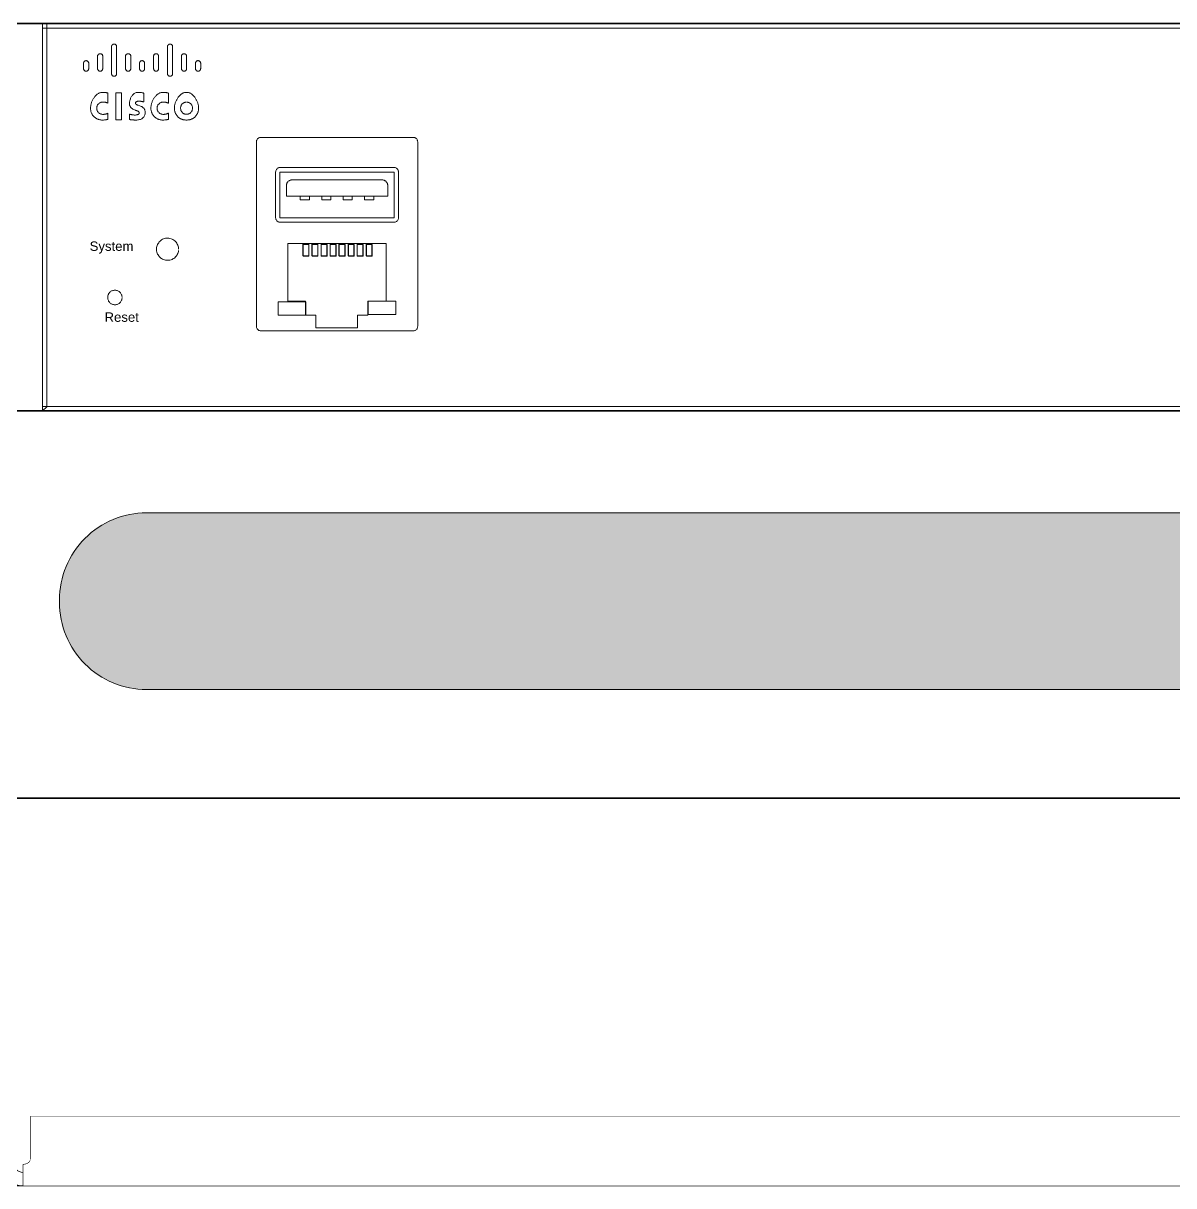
# Model space of a CAD drawing. Header units: millimetres. Extents: x -71336 to -33468, y -26189 to 22712.
# Drawn here: x -34519.7 to -34387.6, y -12542.2 to -12408.8 of the extents above; entities that cross this region are included whole.
import ezdxf

# ---------------------------------------------------------------- set-up
doc = ezdxf.new("R2010")
doc.units = ezdxf.units.MM
doc.set_wipeout_variables(frame=1)
doc.layers.add('SC - Equipment', color=7, linetype='Continuous', lineweight=13)
doc.layers.add('SC - Rack Layout - U-guides and centreline', color=5, linetype='Continuous', lineweight=13, plot=False)
doc.styles.get("Standard").update_dxf_attribs({"font": 'arial.ttf', "height": 35})

# ---------------------------------------------------------------- blocks, each defined once
blk = doc.blocks.new('*U240')
at = {"layer": 'SC - Rack Layout - U-guides and centreline', "ltscale": 5}
blk.add_lwpolyline([(-300, 0), (300, 0)], dxfattribs=at)
blk = doc.blocks.new('*U241')
at = {"layer": 'SC - Rack Layout - U-guides and centreline', "color": 0, "linetype": 'ByBlock', "lineweight": -2, "transparency": 16777216}
for p in [(0, 844.55), (0, 800.1), (0, 755.65), (0, 711.2)]:
    blk.add_blockref('*U240', p, dxfattribs=at)
blk = doc.blocks.new('cisco-cbs350-24p-4x')
at = {"layer": 'SC - Equipment'}
for p, q in [((-179.35, 22.16), (-179.35, 27.43)), ((-191.71, 25.88), (-191.71, 24.65)), ((-180.08, 24.65), (-180.08, 25.88))]:
    blk.add_line(p, q, dxfattribs=at)
at = {"layer": 'SC - Equipment', "flags": 128}
for points in [[(238.12, 44.45), (-238.13, 44.45)], [(-219.71, 44.45), (-219.71, 0)], [(219.71, 44.45), (-219.71, 44.45)], [(-219.71, 44.45), (-219.71, 44.45)], [(219.71, 44.45), (-219.71, 44.45)], [(-219.71, 44.45), (-219.71, 0)], [(219.71, 44.45), (-219.71, 44.45)], [(-219.71, 44.45), (-219.71, 43.93)], [(-219.2, 44.45), (-219.71, 44.45)], [(-219.71, 44.45), (-219.71, 0.03)], [(-219.2, 0.5), (-219.2, 44.45)], [(-219.71, 43.93), (219.2, 43.95)], [(-219.71, 43.93), (-219.71, 43.93)], [(-211.78, 41.83), (-211.78, 38.71)], [(-211.19, 38.71), (-211.19, 41.83)], [(-205.35, 41.83), (-205.35, 38.71)], [(-204.77, 38.71), (-204.77, 41.83)], [(-213.38, 40.72), (-213.38, 39.29)], [(-212.79, 39.29), (-212.79, 40.72)], [(-210.16, 40.72), (-210.16, 39.29)], [(-209.58, 39.29), (-209.58, 40.72)], [(-206.95, 40.72), (-206.95, 39.29)], [(-206.38, 39.29), (-206.38, 40.72)], [(-203.75, 40.72), (-203.75, 39.29)], [(-203.17, 39.29), (-203.17, 40.72)], [(-214.99, 39.91), (-214.99, 39.29)], [(-214.4, 39.29), (-214.4, 39.91)], [(-208.57, 39.91), (-208.57, 39.29)], [(-207.98, 39.29), (-207.98, 39.91)], [(-202.14, 39.91), (-202.14, 39.29)], [(-201.55, 39.29), (-201.55, 39.91)], [(-212.19, 36.49), (-212.19, 35.32)], [(-211.28, 36.52), (-211.28, 33.42)], [(-210.62, 36.52), (-211.28, 36.52)], [(-211.28, 36.52), (-211.28, 36.52)], [(-210.62, 33.42), (-210.62, 36.52)], [(-208.09, 36.49), (-208.09, 35.47)], [(-205.26, 36.49), (-205.26, 35.32)], [(-208.71, 35.09), (-208.53, 35.02)], [(-212.19, 34.19), (-212.19, 33.47)], [(-211.28, 33.42), (-210.62, 33.42)], [(-209.71, 33.46), (-209.71, 34.06)], [(-205.26, 34.19), (-205.26, 33.47)], [(-195.16, 9.73), (-195.16, 30.88)], [(-195.16, 9.73), (-195.16, 30.88)], [(-194.66, 31.4), (-185.9, 31.4)], [(-177.14, 31.4), (-185.9, 31.4)], [(-176.64, 9.73), (-176.64, 30.88)], [(-176.64, 9.73), (-176.64, 30.88)], [(-179.35, 27.43), (-192.45, 27.43)], [(-192.45, 27.43), (-192.45, 22.16)], [(-190.12, 24.65), (-190.12, 24.24)], [(-190.12, 24.24), (-189.07, 24.24)], [(-189.07, 24.24), (-189.07, 24.65)], [(-187.66, 24.65), (-187.66, 24.24)], [(-187.66, 24.24), (-186.61, 24.24)], [(-186.61, 24.24), (-186.61, 24.65)], [(-185.2, 24.65), (-185.2, 24.24)], [(-185.2, 24.24), (-184.15, 24.24)], [(-184.15, 24.24), (-184.15, 24.65)], [(-182.74, 24.65), (-182.74, 24.24)], [(-182.74, 24.24), (-181.69, 24.24)], [(-181.69, 24.24), (-181.69, 24.65)], [(-192.45, 22.16), (-179.35, 22.16)], [(-191.55, 12.59), (-191.55, 19.21)], [(-191.55, 19.21), (-180.25, 19.21)], [(-191.55, 12.59), (-191.55, 19.21)], [(-191.55, 19.21), (-180.25, 19.21)], [(-189.81, 19.14), (-189.81, 17.81)], [(-189.15, 19.14), (-189.81, 19.14)], [(-189.81, 19.14), (-189.81, 19.14)], [(-189.79, 19.12), (-189.79, 17.77)], [(-189.13, 19.12), (-189.79, 19.12)], [(-189.79, 19.12), (-189.79, 19.12)], [(-189.15, 17.81), (-189.15, 19.14)], [(-189.13, 17.77), (-189.13, 19.12)], [(-188.78, 19.14), (-188.78, 17.81)], [(-188.12, 19.14), (-188.78, 19.14)], [(-188.78, 19.14), (-188.78, 19.14)], [(-188.75, 19.12), (-188.75, 17.77)], [(-188.09, 19.12), (-188.75, 19.12)], [(-188.75, 19.12), (-188.75, 19.12)], [(-188.12, 17.81), (-188.12, 19.14)], [(-188.09, 17.77), (-188.09, 19.12)], [(-187.74, 19.14), (-187.74, 17.81)], [(-187.08, 19.14), (-187.74, 19.14)], [(-187.74, 19.14), (-187.74, 19.14)], [(-187.71, 19.12), (-187.71, 17.77)], [(-187.05, 19.12), (-187.71, 19.12)], [(-187.71, 19.12), (-187.71, 19.12)], [(-187.08, 17.81), (-187.08, 19.14)], [(-187.05, 17.77), (-187.05, 19.12)], [(-186.7, 19.14), (-186.7, 17.81)], [(-186.04, 19.14), (-186.7, 19.14)], [(-186.7, 19.14), (-186.7, 19.14)], [(-186.68, 19.12), (-186.68, 17.77)], [(-186.02, 19.12), (-186.68, 19.12)], [(-186.68, 19.12), (-186.68, 19.12)], [(-186.04, 17.81), (-186.04, 19.14)], [(-186.02, 17.77), (-186.02, 19.12)], [(-185.68, 19.14), (-185.68, 17.81)], [(-185.01, 19.14), (-185.68, 19.14)], [(-185.68, 19.14), (-185.68, 19.14)], [(-185.64, 19.12), (-185.64, 17.77)], [(-184.98, 19.12), (-185.64, 19.12)], [(-185.64, 19.12), (-185.64, 19.12)], [(-185.01, 17.81), (-185.01, 19.14)], [(-184.98, 17.77), (-184.98, 19.12)], [(-184.63, 19.14), (-184.63, 17.81)], [(-183.97, 19.14), (-184.63, 19.14)], [(-184.63, 19.14), (-184.63, 19.14)], [(-184.6, 19.12), (-184.6, 17.77)], [(-183.94, 19.12), (-184.6, 19.12)], [(-184.6, 19.12), (-184.6, 19.12)], [(-183.97, 17.81), (-183.97, 19.14)], [(-183.94, 17.77), (-183.94, 19.12)], [(-183.59, 19.14), (-183.59, 17.81)], [(-182.93, 19.14), (-183.59, 19.14)], [(-183.59, 19.14), (-183.59, 19.14)], [(-183.58, 19.12), (-183.58, 17.77)], [(-182.91, 19.12), (-183.58, 19.12)], [(-183.58, 19.12), (-183.58, 19.12)], [(-182.93, 17.81), (-182.93, 19.14)], [(-182.91, 17.77), (-182.91, 19.12)], [(-182.57, 19.14), (-182.57, 17.81)], [(-181.91, 19.14), (-182.57, 19.14)], [(-182.57, 19.14), (-182.57, 19.14)], [(-182.53, 19.12), (-182.53, 17.77)], [(-181.87, 19.12), (-182.53, 19.12)], [(-182.53, 19.12), (-182.53, 19.12)], [(-181.91, 17.81), (-181.91, 19.14)], [(-181.87, 17.77), (-181.87, 19.12)], [(-180.25, 19.21), (-180.25, 12.59)], [(-180.25, 19.21), (-180.25, 12.59)], [(-189.81, 17.81), (-189.15, 17.81)], [(-189.79, 17.77), (-189.13, 17.77)], [(-188.78, 17.81), (-188.12, 17.81)], [(-188.75, 17.77), (-188.09, 17.77)], [(-187.74, 17.81), (-187.08, 17.81)], [(-187.71, 17.77), (-187.05, 17.77)], [(-186.7, 17.81), (-186.04, 17.81)], [(-186.68, 17.77), (-186.02, 17.77)], [(-185.68, 17.81), (-185.01, 17.81)], [(-185.64, 17.77), (-184.98, 17.77)], [(-184.63, 17.81), (-183.97, 17.81)], [(-184.6, 17.77), (-183.94, 17.77)], [(-183.59, 17.81), (-182.93, 17.81)], [(-183.58, 17.77), (-182.91, 17.77)], [(-182.57, 17.81), (-181.91, 17.81)], [(-182.53, 17.77), (-181.87, 17.77)], [(-189.48, 12.54), (-192.65, 12.54)], [(-192.65, 12.54), (-192.65, 11.01)], [(-189.51, 12.59), (-191.55, 12.59)], [(-189.51, 12.59), (-191.55, 12.59)], [(-189.51, 11.01), (-189.51, 12.59)], [(-189.51, 11.01), (-189.51, 12.59)], [(-189.48, 11.01), (-189.48, 12.54)], [(-189.48, 12.54), (-189.48, 12.54)], [(-180.25, 12.59), (-182.37, 12.59)], [(-182.37, 12.59), (-182.37, 11.01)], [(-180.25, 12.59), (-182.37, 12.59)], [(-182.37, 12.59), (-182.37, 11.01)], [(-179.16, 12.59), (-182.34, 12.59)], [(-182.34, 12.59), (-182.34, 11.06)], [(-179.16, 11.06), (-179.16, 12.59)], [(-179.16, 12.59), (-179.16, 12.59)], [(-192.65, 11.01), (-189.48, 11.01)], [(-188.32, 11.01), (-189.51, 11.01)], [(-189.51, 11.01), (-189.51, 11.01)], [(-188.32, 11.01), (-189.51, 11.01)], [(-189.51, 11.01), (-189.51, 11.01)], [(-188.32, 9.54), (-188.32, 11.01)], [(-188.32, 9.54), (-188.32, 11.01)], [(-182.37, 11.01), (-183.56, 11.01)], [(-183.56, 11.01), (-183.56, 9.54)], [(-182.37, 11.01), (-183.56, 11.01)], [(-183.56, 11.01), (-183.56, 9.54)], [(-182.34, 11.06), (-179.16, 11.06)], [(-183.56, 9.54), (-188.32, 9.54)], [(-183.56, 9.54), (-188.32, 9.54)], [(-185.9, 9.21), (-194.66, 9.21)], [(-185.9, 9.21), (-177.14, 9.21)], [(-238.13, 0), (238.12, 0)], [(-219.71, 0.52), (-219.71, 0)], [(219.71, 0.52), (-219.71, 0.52)], [(-219.71, 0.52), (-219.71, 0.52)], [(-219.71, 0.03), (-219.2, 0.5)], [(-219.71, 0.03), (-219.71, 0.03)], [(-219.71, 0), (219.71, 0)], [(-219.71, 0), (219.71, 0)], [(-219.71, 0), (-219.71, 0)], [(-219.71, 0), (219.71, 0)]]:
    blk.add_lwpolyline(points, dxfattribs=at)
at = {"layer": 'SC - Equipment'}
for points in [[(-211.19, 41.83), (-211.19, 41.86), (-211.2, 41.89), (-211.21, 41.92), (-211.22, 41.95), (-211.23, 41.98), (-211.25, 42), (-211.27, 42.02), (-211.29, 42.04), (-211.32, 42.06), (-211.34, 42.08), (-211.37, 42.09), (-211.4, 42.1), (-211.43, 42.1), (-211.47, 42.11), (-211.5, 42.11), (-211.53, 42.1), (-211.56, 42.1), (-211.59, 42.09), (-211.62, 42.08), (-211.65, 42.06), (-211.67, 42.04), (-211.7, 42.02), (-211.72, 42), (-211.73, 41.98), (-211.75, 41.95), (-211.76, 41.92), (-211.77, 41.89), (-211.77, 41.86), (-211.78, 41.83)], [(-204.77, 41.83), (-204.77, 41.86), (-204.77, 41.89), (-204.78, 41.92), (-204.79, 41.95), (-204.81, 41.98), (-204.83, 42), (-204.85, 42.02), (-204.87, 42.04), (-204.89, 42.06), (-204.92, 42.08), (-204.95, 42.09), (-204.98, 42.1), (-205.01, 42.1), (-205.04, 42.11), (-205.08, 42.11), (-205.11, 42.1), (-205.14, 42.1), (-205.17, 42.09), (-205.2, 42.08), (-205.23, 42.06), (-205.25, 42.04), (-205.27, 42.02), (-205.29, 42), (-205.31, 41.98), (-205.33, 41.95), (-205.34, 41.92), (-205.35, 41.89), (-205.35, 41.86), (-205.35, 41.83)], [(-214.4, 39.91), (-214.4, 39.95), (-214.41, 39.98), (-214.42, 40.01), (-214.43, 40.04), (-214.44, 40.07), (-214.46, 40.09), (-214.48, 40.12), (-214.51, 40.14), (-214.53, 40.16), (-214.56, 40.17), (-214.58, 40.19), (-214.61, 40.2), (-214.65, 40.2), (-214.68, 40.21), (-214.71, 40.21), (-214.74, 40.2), (-214.78, 40.2), (-214.81, 40.19), (-214.83, 40.17), (-214.86, 40.16), (-214.89, 40.14), (-214.91, 40.12), (-214.93, 40.09), (-214.95, 40.07), (-214.96, 40.04), (-214.97, 40.01), (-214.98, 39.98), (-214.99, 39.95), (-214.99, 39.91)], [(-212.79, 40.72), (-212.79, 40.76), (-212.8, 40.79), (-212.8, 40.82), (-212.82, 40.85), (-212.83, 40.87), (-212.85, 40.9), (-212.87, 40.92), (-212.89, 40.94), (-212.92, 40.96), (-212.94, 40.97), (-212.97, 40.98), (-213, 40.99), (-213.03, 41), (-213.07, 41), (-213.1, 41), (-213.13, 41), (-213.16, 40.99), (-213.19, 40.98), (-213.22, 40.97), (-213.25, 40.96), (-213.27, 40.94), (-213.29, 40.92), (-213.31, 40.9), (-213.33, 40.87), (-213.35, 40.85), (-213.36, 40.82), (-213.37, 40.79), (-213.37, 40.76), (-213.38, 40.72)], [(-209.58, 40.72), (-209.58, 40.76), (-209.58, 40.79), (-209.59, 40.82), (-209.6, 40.85), (-209.62, 40.87), (-209.64, 40.9), (-209.66, 40.92), (-209.68, 40.94), (-209.7, 40.96), (-209.73, 40.97), (-209.76, 40.98), (-209.79, 40.99), (-209.82, 41), (-209.85, 41), (-209.89, 41), (-209.92, 41), (-209.95, 40.99), (-209.98, 40.98), (-210.01, 40.97), (-210.04, 40.96), (-210.06, 40.94), (-210.08, 40.92), (-210.1, 40.9), (-210.12, 40.87), (-210.14, 40.85), (-210.15, 40.82), (-210.16, 40.79), (-210.16, 40.76), (-210.16, 40.72)], [(-207.98, 39.91), (-207.98, 39.95), (-207.99, 39.98), (-207.99, 40.01), (-208.01, 40.04), (-208.02, 40.07), (-208.04, 40.09), (-208.06, 40.12), (-208.08, 40.14), (-208.11, 40.16), (-208.13, 40.17), (-208.16, 40.19), (-208.19, 40.2), (-208.22, 40.2), (-208.26, 40.21), (-208.29, 40.21), (-208.32, 40.2), (-208.35, 40.2), (-208.38, 40.19), (-208.41, 40.17), (-208.44, 40.16), (-208.46, 40.14), (-208.48, 40.12), (-208.5, 40.09), (-208.52, 40.07), (-208.54, 40.04), (-208.55, 40.01), (-208.56, 39.98), (-208.56, 39.95), (-208.57, 39.91)], [(-206.38, 40.72), (-206.38, 40.76), (-206.39, 40.79), (-206.39, 40.82), (-206.41, 40.85), (-206.42, 40.87), (-206.43, 40.9), (-206.45, 40.92), (-206.47, 40.94), (-206.5, 40.96), (-206.52, 40.97), (-206.55, 40.98), (-206.58, 40.99), (-206.61, 41), (-206.64, 41), (-206.68, 41), (-206.71, 41), (-206.74, 40.99), (-206.77, 40.98), (-206.8, 40.97), (-206.82, 40.96), (-206.85, 40.94), (-206.87, 40.92), (-206.89, 40.9), (-206.91, 40.87), (-206.92, 40.85), (-206.94, 40.82), (-206.94, 40.79), (-206.95, 40.76), (-206.95, 40.72)], [(-203.17, 40.72), (-203.17, 40.76), (-203.17, 40.79), (-203.18, 40.82), (-203.19, 40.85), (-203.21, 40.87), (-203.22, 40.9), (-203.24, 40.92), (-203.27, 40.94), (-203.29, 40.96), (-203.32, 40.97), (-203.35, 40.98), (-203.38, 40.99), (-203.41, 41), (-203.44, 41), (-203.48, 41), (-203.51, 41), (-203.54, 40.99), (-203.57, 40.98), (-203.6, 40.97), (-203.63, 40.96), (-203.65, 40.94), (-203.67, 40.92), (-203.69, 40.9), (-203.71, 40.87), (-203.73, 40.85), (-203.74, 40.82), (-203.75, 40.79), (-203.75, 40.76), (-203.75, 40.72)], [(-201.55, 39.91), (-201.56, 39.95), (-201.56, 39.98), (-201.57, 40.01), (-201.58, 40.04), (-201.6, 40.07), (-201.62, 40.09), (-201.64, 40.12), (-201.66, 40.14), (-201.68, 40.16), (-201.71, 40.17), (-201.74, 40.19), (-201.77, 40.2), (-201.8, 40.2), (-201.83, 40.21), (-201.86, 40.21), (-201.9, 40.2), (-201.93, 40.2), (-201.96, 40.19), (-201.99, 40.17), (-202.01, 40.16), (-202.04, 40.14), (-202.06, 40.12), (-202.08, 40.09), (-202.1, 40.07), (-202.11, 40.04), (-202.13, 40.01), (-202.13, 39.98), (-202.14, 39.95), (-202.14, 39.91)], [(-214.99, 39.29), (-214.99, 39.26), (-214.98, 39.23), (-214.97, 39.2), (-214.96, 39.17), (-214.95, 39.14), (-214.93, 39.12), (-214.91, 39.09), (-214.89, 39.07), (-214.86, 39.05), (-214.83, 39.04), (-214.81, 39.02), (-214.78, 39.01), (-214.74, 39), (-214.71, 39), (-214.68, 39), (-214.65, 39), (-214.61, 39.01), (-214.58, 39.02), (-214.56, 39.04), (-214.53, 39.05), (-214.51, 39.07), (-214.48, 39.09), (-214.46, 39.12), (-214.44, 39.14), (-214.43, 39.17), (-214.42, 39.2), (-214.41, 39.23), (-214.4, 39.26), (-214.4, 39.29)], [(-213.38, 39.29), (-213.37, 39.26), (-213.37, 39.23), (-213.36, 39.2), (-213.35, 39.17), (-213.33, 39.14), (-213.31, 39.12), (-213.29, 39.09), (-213.27, 39.07), (-213.25, 39.05), (-213.22, 39.04), (-213.19, 39.02), (-213.16, 39.01), (-213.13, 39), (-213.1, 39), (-213.07, 39), (-213.03, 39), (-213, 39.01), (-212.97, 39.02), (-212.94, 39.04), (-212.92, 39.05), (-212.89, 39.07), (-212.87, 39.09), (-212.85, 39.12), (-212.83, 39.14), (-212.82, 39.17), (-212.8, 39.2), (-212.8, 39.23), (-212.79, 39.26), (-212.79, 39.29)], [(-211.78, 38.71), (-211.77, 38.67), (-211.77, 38.64), (-211.76, 38.61), (-211.75, 38.58), (-211.73, 38.55), (-211.72, 38.53), (-211.7, 38.5), (-211.67, 38.48), (-211.65, 38.46), (-211.62, 38.45), (-211.59, 38.43), (-211.56, 38.42), (-211.53, 38.42), (-211.5, 38.41), (-211.47, 38.41), (-211.43, 38.42), (-211.4, 38.42), (-211.37, 38.43), (-211.34, 38.45), (-211.32, 38.46), (-211.29, 38.48), (-211.27, 38.5), (-211.25, 38.53), (-211.23, 38.55), (-211.22, 38.58), (-211.21, 38.61), (-211.2, 38.64), (-211.19, 38.67), (-211.19, 38.71)], [(-210.16, 39.29), (-210.16, 39.26), (-210.16, 39.23), (-210.15, 39.2), (-210.14, 39.17), (-210.12, 39.14), (-210.1, 39.12), (-210.08, 39.09), (-210.06, 39.07), (-210.04, 39.05), (-210.01, 39.04), (-209.98, 39.02), (-209.95, 39.01), (-209.92, 39), (-209.89, 39), (-209.85, 39), (-209.82, 39), (-209.79, 39.01), (-209.76, 39.02), (-209.73, 39.04), (-209.7, 39.05), (-209.68, 39.07), (-209.66, 39.09), (-209.64, 39.12), (-209.62, 39.14), (-209.6, 39.17), (-209.59, 39.2), (-209.58, 39.23), (-209.58, 39.26), (-209.58, 39.29)], [(-208.57, 39.29), (-208.56, 39.26), (-208.56, 39.23), (-208.55, 39.2), (-208.54, 39.17), (-208.52, 39.14), (-208.5, 39.12), (-208.48, 39.09), (-208.46, 39.07), (-208.44, 39.05), (-208.41, 39.04), (-208.38, 39.02), (-208.35, 39.01), (-208.32, 39), (-208.29, 39), (-208.26, 39), (-208.22, 39), (-208.19, 39.01), (-208.16, 39.02), (-208.13, 39.04), (-208.11, 39.05), (-208.08, 39.07), (-208.06, 39.09), (-208.04, 39.12), (-208.02, 39.14), (-208.01, 39.17), (-207.99, 39.2), (-207.99, 39.23), (-207.98, 39.26), (-207.98, 39.29)], [(-206.95, 39.29), (-206.95, 39.26), (-206.94, 39.23), (-206.94, 39.2), (-206.92, 39.17), (-206.91, 39.14), (-206.89, 39.12), (-206.87, 39.09), (-206.85, 39.07), (-206.82, 39.05), (-206.8, 39.04), (-206.77, 39.02), (-206.74, 39.01), (-206.71, 39), (-206.68, 39), (-206.64, 39), (-206.61, 39), (-206.58, 39.01), (-206.56, 39.02), (-206.53, 39.04), (-206.5, 39.05), (-206.48, 39.07), (-206.46, 39.09), (-206.44, 39.12), (-206.42, 39.14), (-206.41, 39.17), (-206.4, 39.2), (-206.39, 39.23), (-206.38, 39.26), (-206.38, 39.29)], [(-205.35, 38.71), (-205.35, 38.67), (-205.35, 38.64), (-205.34, 38.61), (-205.33, 38.58), (-205.31, 38.55), (-205.29, 38.53), (-205.27, 38.5), (-205.25, 38.48), (-205.23, 38.46), (-205.2, 38.45), (-205.17, 38.43), (-205.14, 38.42), (-205.11, 38.42), (-205.08, 38.41), (-205.04, 38.41), (-205.01, 38.42), (-204.98, 38.42), (-204.95, 38.43), (-204.92, 38.45), (-204.89, 38.46), (-204.87, 38.48), (-204.85, 38.5), (-204.83, 38.53), (-204.81, 38.55), (-204.79, 38.58), (-204.78, 38.61), (-204.77, 38.64), (-204.77, 38.67), (-204.77, 38.71)], [(-203.75, 39.29), (-203.75, 39.26), (-203.75, 39.23), (-203.74, 39.2), (-203.73, 39.17), (-203.71, 39.14), (-203.69, 39.12), (-203.67, 39.09), (-203.65, 39.07), (-203.63, 39.05), (-203.6, 39.04), (-203.57, 39.02), (-203.54, 39.01), (-203.51, 39), (-203.48, 39), (-203.44, 39), (-203.41, 39), (-203.38, 39.01), (-203.35, 39.02), (-203.32, 39.04), (-203.29, 39.05), (-203.27, 39.07), (-203.24, 39.09), (-203.22, 39.12), (-203.21, 39.14), (-203.19, 39.17), (-203.18, 39.2), (-203.17, 39.23), (-203.17, 39.26), (-203.17, 39.29)], [(-202.14, 39.29), (-202.14, 39.26), (-202.13, 39.23), (-202.13, 39.2), (-202.11, 39.17), (-202.1, 39.14), (-202.08, 39.12), (-202.06, 39.09), (-202.04, 39.07), (-202.01, 39.05), (-201.99, 39.04), (-201.96, 39.02), (-201.93, 39.01), (-201.9, 39), (-201.86, 39), (-201.83, 39), (-201.8, 39), (-201.77, 39.01), (-201.74, 39.02), (-201.71, 39.04), (-201.68, 39.05), (-201.66, 39.07), (-201.64, 39.09), (-201.62, 39.12), (-201.6, 39.14), (-201.58, 39.17), (-201.57, 39.2), (-201.56, 39.23), (-201.56, 39.26), (-201.55, 39.29)], [(-212.19, 33.47), (-212.2, 33.47), (-212.23, 33.46), (-212.25, 33.46), (-212.28, 33.45), (-212.31, 33.45), (-212.34, 33.44), (-212.37, 33.43), (-212.41, 33.42), (-212.5, 33.41), (-212.59, 33.4), (-212.69, 33.39), (-212.8, 33.39), (-212.87, 33.39), (-212.94, 33.39), (-213.01, 33.4), (-213.07, 33.41), (-213.14, 33.43), (-213.2, 33.44), (-213.27, 33.46), (-213.33, 33.48), (-213.39, 33.51), (-213.45, 33.53), (-213.51, 33.56), (-213.57, 33.6), (-213.62, 33.63), (-213.67, 33.67), (-213.72, 33.71), (-213.77, 33.75), (-213.82, 33.8), (-213.86, 33.85), (-213.91, 33.9), (-213.95, 33.95), (-213.98, 34), (-214.02, 34.06), (-214.05, 34.12), (-214.08, 34.18), (-214.1, 34.25), (-214.12, 34.31), (-214.14, 34.38), (-214.16, 34.45), (-214.17, 34.52), (-214.18, 34.6), (-214.19, 34.68), (-214.19, 34.75), (-214.19, 34.83), (-214.18, 34.9), (-214.17, 34.98), (-214.16, 35.06), (-214.15, 35.14), (-214.13, 35.21), (-214.11, 35.29), (-214.08, 35.37), (-214.06, 35.45), (-214.03, 35.52), (-213.99, 35.6), (-213.96, 35.67), (-213.92, 35.75), (-213.88, 35.82), (-213.84, 35.89), (-213.79, 35.96), (-213.74, 36.02), (-213.69, 36.08), (-213.64, 36.15), (-213.59, 36.2), (-213.53, 36.26), (-213.47, 36.31), (-213.41, 36.35), (-213.35, 36.4), (-213.29, 36.44), (-213.22, 36.47), (-213.16, 36.5), (-213.09, 36.52), (-213.02, 36.54), (-212.95, 36.56), (-212.87, 36.57), (-212.8, 36.57), (-212.69, 36.57), (-212.58, 36.56), (-212.53, 36.55), (-212.49, 36.55), (-212.44, 36.54), (-212.4, 36.54), (-212.36, 36.53), (-212.33, 36.52), (-212.3, 36.51), (-212.27, 36.51), (-212.24, 36.5), (-212.22, 36.5), (-212.2, 36.49), (-212.19, 36.49)], [(-209.05, 34.52), (-209.15, 34.56), (-209.24, 34.6), (-209.33, 34.65), (-209.42, 34.7), (-209.5, 34.77), (-209.57, 34.84), (-209.6, 34.88), (-209.62, 34.92), (-209.65, 34.96), (-209.67, 35.01), (-209.69, 35.06), (-209.7, 35.11), (-209.71, 35.17), (-209.72, 35.22), (-209.72, 35.28), (-209.72, 35.35), (-209.72, 35.42), (-209.71, 35.5), (-209.69, 35.57), (-209.67, 35.65), (-209.65, 35.73), (-209.62, 35.81), (-209.59, 35.89), (-209.55, 35.97), (-209.51, 36.05), (-209.47, 36.12), (-209.42, 36.19), (-209.36, 36.26), (-209.31, 36.32), (-209.25, 36.37), (-209.18, 36.43), (-209.11, 36.47), (-209.04, 36.51), (-208.97, 36.54), (-208.89, 36.56), (-208.8, 36.57), (-208.76, 36.57), (-208.75, 36.57), (-208.74, 36.57), (-208.73, 36.57), (-208.69, 36.57), (-208.6, 36.57), (-208.51, 36.56), (-208.43, 36.55), (-208.35, 36.54), (-208.28, 36.53), (-208.22, 36.52), (-208.17, 36.51), (-208.13, 36.5), (-208.1, 36.49), (-208.09, 36.49)], [(-205.26, 33.47), (-205.28, 33.47), (-205.3, 33.46), (-205.32, 33.46), (-205.35, 33.45), (-205.38, 33.45), (-205.41, 33.44), (-205.45, 33.43), (-205.48, 33.42), (-205.57, 33.41), (-205.66, 33.4), (-205.76, 33.39), (-205.87, 33.39), (-205.94, 33.39), (-206.01, 33.39), (-206.08, 33.4), (-206.14, 33.41), (-206.21, 33.43), (-206.28, 33.44), (-206.34, 33.46), (-206.4, 33.48), (-206.46, 33.51), (-206.52, 33.53), (-206.58, 33.56), (-206.64, 33.6), (-206.69, 33.63), (-206.74, 33.67), (-206.8, 33.71), (-206.84, 33.75), (-206.89, 33.8), (-206.94, 33.85), (-206.98, 33.9), (-207.02, 33.95), (-207.05, 34), (-207.09, 34.06), (-207.12, 34.12), (-207.15, 34.18), (-207.17, 34.25), (-207.2, 34.31), (-207.21, 34.38), (-207.23, 34.45), (-207.24, 34.52), (-207.25, 34.6), (-207.26, 34.68), (-207.26, 34.75), (-207.26, 34.83), (-207.25, 34.9), (-207.24, 34.98), (-207.23, 35.06), (-207.22, 35.14), (-207.2, 35.21), (-207.18, 35.29), (-207.15, 35.37), (-207.13, 35.45), (-207.1, 35.52), (-207.06, 35.6), (-207.03, 35.67), (-206.99, 35.75), (-206.95, 35.82), (-206.91, 35.89), (-206.86, 35.96), (-206.82, 36.02), (-206.77, 36.08), (-206.71, 36.15), (-206.66, 36.2), (-206.6, 36.26), (-206.54, 36.31), (-206.48, 36.35), (-206.42, 36.4), (-206.36, 36.44), (-206.29, 36.47), (-206.23, 36.5), (-206.16, 36.52), (-206.09, 36.54), (-206.02, 36.56), (-205.94, 36.57), (-205.87, 36.57), (-205.76, 36.57), (-205.65, 36.56), (-205.6, 36.55), (-205.56, 36.55), (-205.51, 36.54), (-205.47, 36.54), (-205.43, 36.53), (-205.4, 36.52), (-205.37, 36.51), (-205.34, 36.51), (-205.31, 36.5), (-205.29, 36.5), (-205.27, 36.49), (-205.26, 36.49)], [(-201.79, 34.75), (-201.79, 34.68), (-201.79, 34.61), (-201.8, 34.54), (-201.81, 34.48), (-201.83, 34.41), (-201.84, 34.34), (-201.87, 34.28), (-201.89, 34.22), (-201.92, 34.16), (-201.95, 34.1), (-201.98, 34.04), (-202.01, 33.99), (-202.05, 33.93), (-202.09, 33.88), (-202.13, 33.83), (-202.18, 33.78), (-202.22, 33.74), (-202.27, 33.7), (-202.33, 33.66), (-202.38, 33.62), (-202.44, 33.58), (-202.49, 33.55), (-202.55, 33.52), (-202.62, 33.49), (-202.68, 33.47), (-202.75, 33.45), (-202.81, 33.43), (-202.88, 33.42), (-202.95, 33.4), (-203.03, 33.4), (-203.1, 33.39), (-203.18, 33.39), (-203.25, 33.39), (-203.32, 33.4), (-203.4, 33.4), (-203.47, 33.42), (-203.54, 33.43), (-203.6, 33.45), (-203.67, 33.47), (-203.73, 33.49), (-203.8, 33.52), (-203.86, 33.55), (-203.91, 33.58), (-203.97, 33.62), (-204.02, 33.66), (-204.08, 33.7), (-204.13, 33.74), (-204.17, 33.78), (-204.22, 33.83), (-204.26, 33.88), (-204.3, 33.93), (-204.34, 33.99), (-204.37, 34.04), (-204.41, 34.1), (-204.43, 34.16), (-204.46, 34.22), (-204.48, 34.28), (-204.51, 34.34), (-204.52, 34.41), (-204.54, 34.48), (-204.55, 34.54), (-204.56, 34.61), (-204.56, 34.68), (-204.56, 34.75), (-204.56, 34.83), (-204.56, 34.9), (-204.55, 34.97), (-204.54, 35.05), (-204.52, 35.12), (-204.51, 35.2), (-204.48, 35.28), (-204.46, 35.35), (-204.43, 35.43), (-204.41, 35.51), (-204.37, 35.58), (-204.34, 35.66), (-204.3, 35.73), (-204.26, 35.8), (-204.22, 35.88), (-204.17, 35.94), (-204.13, 36.01), (-204.08, 36.07), (-204.02, 36.14), (-203.97, 36.19), (-203.91, 36.25), (-203.86, 36.3), (-203.8, 36.35), (-203.73, 36.39), (-203.67, 36.43), (-203.6, 36.47), (-203.54, 36.5), (-203.47, 36.52), (-203.4, 36.54), (-203.32, 36.56), (-203.25, 36.57), (-203.18, 36.57), (-203.1, 36.57), (-203.03, 36.56), (-202.95, 36.54), (-202.88, 36.52), (-202.81, 36.5), (-202.75, 36.47), (-202.68, 36.43), (-202.62, 36.39), (-202.55, 36.35), (-202.49, 36.3), (-202.44, 36.25), (-202.38, 36.19), (-202.33, 36.14), (-202.27, 36.07), (-202.22, 36.01), (-202.18, 35.94), (-202.13, 35.88), (-202.09, 35.8), (-202.05, 35.73), (-202.01, 35.66), (-201.98, 35.58), (-201.95, 35.51), (-201.92, 35.43), (-201.89, 35.35), (-201.87, 35.28), (-201.84, 35.2), (-201.83, 35.12), (-201.81, 35.05), (-201.8, 34.97), (-201.79, 34.9), (-201.79, 34.83), (-201.79, 34.75)], [(-212.19, 35.32), (-212.2, 35.33), (-212.21, 35.33), (-212.22, 35.34), (-212.24, 35.35), (-212.26, 35.36), (-212.29, 35.37), (-212.32, 35.38), (-212.35, 35.39), (-212.39, 35.4), (-212.43, 35.41), (-212.47, 35.43), (-212.52, 35.43), (-212.57, 35.44), (-212.62, 35.45), (-212.68, 35.45), (-212.73, 35.45), (-212.81, 35.45), (-212.88, 35.44), (-212.96, 35.43), (-213.02, 35.41), (-213.09, 35.38), (-213.15, 35.35), (-213.21, 35.31), (-213.26, 35.27), (-213.3, 35.22), (-213.35, 35.17), (-213.38, 35.12), (-213.41, 35.06), (-213.44, 35), (-213.46, 34.93), (-213.47, 34.86), (-213.48, 34.79), (-213.48, 34.72), (-213.47, 34.65), (-213.46, 34.58), (-213.44, 34.51), (-213.41, 34.45), (-213.38, 34.39), (-213.35, 34.33), (-213.3, 34.28), (-213.26, 34.23), (-213.21, 34.19), (-213.15, 34.15), (-213.09, 34.11), (-213.02, 34.09), (-212.96, 34.06), (-212.88, 34.05), (-212.81, 34.04), (-212.74, 34.04), (-212.68, 34.04), (-212.63, 34.05), (-212.57, 34.05), (-212.53, 34.06), (-212.48, 34.07), (-212.44, 34.08), (-212.4, 34.1), (-212.36, 34.11), (-212.32, 34.12), (-212.29, 34.13), (-212.27, 34.15), (-212.24, 34.16), (-212.22, 34.17), (-212.21, 34.18), (-212.2, 34.18), (-212.19, 34.19)], [(-208.53, 35.02), (-208.45, 34.99), (-208.38, 34.96), (-208.31, 34.93), (-208.25, 34.89), (-208.19, 34.85), (-208.14, 34.8), (-208.09, 34.76), (-208.05, 34.71), (-208.01, 34.66), (-207.98, 34.6), (-207.96, 34.55), (-207.94, 34.49), (-207.92, 34.43), (-207.91, 34.37), (-207.91, 34.31), (-207.91, 34.23), (-207.92, 34.11), (-207.94, 34), (-207.98, 33.91), (-208.02, 33.82), (-208.08, 33.74), (-208.15, 33.67), (-208.22, 33.61), (-208.3, 33.55), (-208.38, 33.51), (-208.47, 33.47), (-208.57, 33.44), (-208.67, 33.42), (-208.76, 33.4), (-208.86, 33.39), (-208.96, 33.39), (-209.04, 33.39), (-209.11, 33.39), (-209.17, 33.39), (-209.23, 33.4), (-209.29, 33.4), (-209.35, 33.4), (-209.41, 33.41), (-209.46, 33.41), (-209.51, 33.42), (-209.55, 33.43), (-209.59, 33.43), (-209.63, 33.44), (-209.66, 33.44), (-209.68, 33.45), (-209.7, 33.45), (-209.71, 33.46)], [(-208.09, 35.47), (-208.09, 35.47), (-208.11, 35.47), (-208.12, 35.48), (-208.15, 35.48), (-208.17, 35.49), (-208.2, 35.5), (-208.24, 35.51), (-208.28, 35.51), (-208.32, 35.52), (-208.36, 35.53), (-208.4, 35.54), (-208.45, 35.54), (-208.49, 35.55), (-208.54, 35.55), (-208.59, 35.55), (-208.63, 35.55), (-208.68, 35.55), (-208.73, 35.55), (-208.77, 35.54), (-208.81, 35.54), (-208.84, 35.53), (-208.88, 35.52), (-208.91, 35.5), (-208.93, 35.49), (-208.96, 35.47), (-208.98, 35.46), (-209, 35.44), (-209.01, 35.42), (-209.02, 35.39), (-209.03, 35.37), (-209.03, 35.35), (-209.03, 35.32), (-209.02, 35.29), (-209.01, 35.26), (-209, 35.24), (-208.98, 35.22), (-208.96, 35.2), (-208.94, 35.18), (-208.92, 35.17), (-208.89, 35.15), (-208.87, 35.14), (-208.84, 35.13), (-208.82, 35.12), (-208.79, 35.11), (-208.76, 35.1), (-208.74, 35.09), (-208.71, 35.09)], [(-205.26, 35.32), (-205.27, 35.33), (-205.28, 35.33), (-205.3, 35.34), (-205.32, 35.35), (-205.34, 35.36), (-205.37, 35.37), (-205.4, 35.38), (-205.43, 35.39), (-205.47, 35.4), (-205.51, 35.41), (-205.55, 35.43), (-205.6, 35.43), (-205.65, 35.44), (-205.7, 35.45), (-205.75, 35.45), (-205.81, 35.45), (-205.88, 35.45), (-205.96, 35.44), (-206.03, 35.43), (-206.1, 35.41), (-206.16, 35.38), (-206.22, 35.35), (-206.28, 35.31), (-206.33, 35.27), (-206.37, 35.22), (-206.42, 35.17), (-206.45, 35.12), (-206.48, 35.06), (-206.51, 35), (-206.53, 34.93), (-206.54, 34.86), (-206.55, 34.79), (-206.55, 34.72), (-206.54, 34.65), (-206.53, 34.58), (-206.51, 34.51), (-206.48, 34.45), (-206.45, 34.39), (-206.42, 34.33), (-206.37, 34.28), (-206.33, 34.23), (-206.28, 34.19), (-206.22, 34.15), (-206.16, 34.11), (-206.1, 34.09), (-206.03, 34.06), (-205.96, 34.05), (-205.88, 34.04), (-205.81, 34.04), (-205.75, 34.04), (-205.7, 34.05), (-205.65, 34.05), (-205.6, 34.06), (-205.55, 34.07), (-205.51, 34.08), (-205.47, 34.1), (-205.43, 34.11), (-205.4, 34.12), (-205.37, 34.13), (-205.34, 34.15), (-205.32, 34.16), (-205.3, 34.17), (-205.28, 34.18), (-205.27, 34.18), (-205.26, 34.19)], [(-203.18, 35.45), (-203.25, 35.45), (-203.32, 35.44), (-203.38, 35.42), (-203.44, 35.4), (-203.5, 35.37), (-203.56, 35.34), (-203.61, 35.3), (-203.66, 35.25), (-203.7, 35.21), (-203.74, 35.15), (-203.77, 35.1), (-203.8, 35.04), (-203.82, 34.97), (-203.84, 34.91), (-203.85, 34.84), (-203.85, 34.77), (-203.85, 34.7), (-203.84, 34.63), (-203.83, 34.57), (-203.81, 34.5), (-203.79, 34.44), (-203.75, 34.38), (-203.72, 34.33), (-203.68, 34.28), (-203.63, 34.23), (-203.59, 34.19), (-203.53, 34.15), (-203.47, 34.12), (-203.41, 34.1), (-203.35, 34.08), (-203.28, 34.06), (-203.21, 34.06), (-203.14, 34.06), (-203.07, 34.06), (-203, 34.08), (-202.93, 34.1), (-202.87, 34.12), (-202.81, 34.15), (-202.76, 34.19), (-202.71, 34.23), (-202.66, 34.28), (-202.62, 34.33), (-202.58, 34.38), (-202.55, 34.44), (-202.53, 34.5), (-202.51, 34.57), (-202.49, 34.63), (-202.48, 34.7), (-202.48, 34.77), (-202.49, 34.84), (-202.5, 34.91), (-202.51, 34.97), (-202.54, 35.04), (-202.57, 35.1), (-202.6, 35.15), (-202.64, 35.21), (-202.68, 35.25), (-202.73, 35.3), (-202.79, 35.34), (-202.84, 35.37), (-202.9, 35.4), (-202.97, 35.42), (-203.03, 35.44), (-203.1, 35.45)], [(-209.71, 34.06), (-209.69, 34.05), (-209.68, 34.05), (-209.65, 34.05), (-209.63, 34.04), (-209.6, 34.03), (-209.56, 34.03), (-209.52, 34.02), (-209.48, 34.01), (-209.44, 34), (-209.39, 34), (-209.34, 33.99), (-209.29, 33.98), (-209.24, 33.98), (-209.18, 33.97), (-209.13, 33.97), (-209.07, 33.97), (-209.01, 33.97), (-208.96, 33.98), (-208.91, 33.98), (-208.86, 33.99), (-208.82, 34), (-208.78, 34.01), (-208.74, 34.02), (-208.71, 34.04), (-208.68, 34.06), (-208.66, 34.08), (-208.64, 34.1), (-208.62, 34.12), (-208.61, 34.14), (-208.6, 34.17), (-208.6, 34.2), (-208.6, 34.22), (-208.6, 34.25), (-208.61, 34.27), (-208.62, 34.29), (-208.63, 34.31), (-208.65, 34.33), (-208.66, 34.35), (-208.68, 34.37), (-208.7, 34.38), (-208.73, 34.4), (-208.75, 34.41), (-208.78, 34.43), (-208.81, 34.44), (-208.84, 34.45), (-208.87, 34.46), (-208.9, 34.47)], [(-208.9, 34.47), (-208.91, 34.48), (-208.92, 34.48), (-208.94, 34.49), (-208.95, 34.49), (-208.96, 34.49), (-208.98, 34.5), (-208.99, 34.5), (-209.01, 34.51), (-209.02, 34.51), (-209.03, 34.52), (-209.05, 34.52)], [(-195.16, 30.88), (-195.15, 30.96), (-195.14, 31.03), (-195.11, 31.1), (-195.08, 31.16), (-195.04, 31.22), (-194.99, 31.27), (-194.93, 31.32), (-194.87, 31.35), (-194.81, 31.38), (-194.73, 31.39), (-194.66, 31.4)], [(-176.64, 30.88), (-176.65, 30.96), (-176.66, 31.03), (-176.69, 31.1), (-176.72, 31.16), (-176.76, 31.22), (-176.81, 31.27), (-176.86, 31.32), (-176.93, 31.35), (-176.99, 31.38), (-177.06, 31.39), (-177.14, 31.4)], [(-192.42, 27.95), (-192.5, 27.94), (-192.57, 27.93), (-192.64, 27.9), (-192.71, 27.87), (-192.77, 27.82), (-192.82, 27.77), (-192.86, 27.71), (-192.9, 27.65), (-192.93, 27.58), (-192.94, 27.51), (-192.95, 27.43)], [(-192.95, 27.43), (-192.95, 22.18)], [(-179.38, 27.95), (-192.42, 27.95)], [(-178.85, 27.43), (-178.85, 27.51), (-178.87, 27.58), (-178.9, 27.65), (-178.93, 27.71), (-178.98, 27.77), (-179.03, 27.82), (-179.09, 27.87), (-179.15, 27.9), (-179.23, 27.93), (-179.3, 27.94), (-179.38, 27.95)], [(-178.85, 22.18), (-178.85, 27.43)], [(-191.61, 26.22), (-191.63, 26.2), (-191.64, 26.17), (-191.66, 26.14), (-191.67, 26.11), (-191.68, 26.07), (-191.69, 26.04), (-191.7, 26), (-191.71, 25.97), (-191.71, 25.94), (-191.71, 25.91), (-191.71, 25.88)], [(-191.04, 26.53), (-191.1, 26.53), (-191.16, 26.52), (-191.22, 26.51), (-191.28, 26.49), (-191.34, 26.46), (-191.4, 26.43), (-191.45, 26.4), (-191.5, 26.36), (-191.54, 26.31), (-191.58, 26.27), (-191.61, 26.22)], [(-180.75, 26.53), (-191.04, 26.53)], [(-180.18, 26.22), (-180.22, 26.27), (-180.25, 26.31), (-180.3, 26.36), (-180.35, 26.4), (-180.4, 26.43), (-180.46, 26.46), (-180.51, 26.49), (-180.57, 26.51), (-180.64, 26.52), (-180.7, 26.53), (-180.75, 26.53)], [(-180.08, 25.88), (-180.08, 25.91), (-180.09, 25.94), (-180.09, 25.97), (-180.1, 26), (-180.11, 26.04), (-180.11, 26.07), (-180.13, 26.11), (-180.14, 26.14), (-180.15, 26.17), (-180.17, 26.2), (-180.18, 26.22)], [(-191.71, 24.65), (-180.08, 24.65)], [(-192.95, 22.18), (-192.94, 22.11), (-192.93, 22.03), (-192.9, 21.97), (-192.86, 21.9), (-192.82, 21.84), (-192.77, 21.79), (-192.71, 21.75), (-192.64, 21.71), (-192.57, 21.69), (-192.5, 21.67), (-192.42, 21.66)], [(-192.42, 21.66), (-179.38, 21.66)], [(-179.38, 21.66), (-179.3, 21.67), (-179.23, 21.69), (-179.15, 21.71), (-179.09, 21.75), (-179.03, 21.79), (-178.98, 21.84), (-178.93, 21.9), (-178.9, 21.97), (-178.87, 22.03), (-178.85, 22.11), (-178.85, 22.18)], [(-204.08, 18.56), (-204.09, 18.69), (-204.11, 18.81), (-204.14, 18.93), (-204.18, 19.05), (-204.23, 19.16), (-204.29, 19.27), (-204.36, 19.36), (-204.44, 19.45), (-204.53, 19.54), (-204.63, 19.61), (-204.73, 19.68), (-204.84, 19.73), (-204.95, 19.78), (-205.07, 19.81), (-205.2, 19.83), (-205.33, 19.84), (-205.45, 19.84), (-205.58, 19.82), (-205.7, 19.8), (-205.81, 19.76), (-205.92, 19.71), (-206.03, 19.65), (-206.12, 19.58), (-206.21, 19.5), (-206.3, 19.41), (-206.37, 19.32), (-206.44, 19.21), (-206.49, 19.11), (-206.54, 18.99), (-206.58, 18.87), (-206.6, 18.75), (-206.61, 18.63), (-206.61, 18.5), (-206.6, 18.37), (-206.58, 18.25), (-206.54, 18.13), (-206.49, 18.02), (-206.44, 17.91), (-206.37, 17.81), (-206.3, 17.72), (-206.21, 17.63), (-206.12, 17.56), (-206.03, 17.49), (-205.92, 17.43), (-205.81, 17.38), (-205.7, 17.34), (-205.58, 17.31), (-205.45, 17.3), (-205.33, 17.3), (-205.2, 17.31), (-205.07, 17.33), (-204.95, 17.36), (-204.84, 17.4), (-204.73, 17.46), (-204.63, 17.52), (-204.53, 17.6), (-204.44, 17.68), (-204.36, 17.77), (-204.29, 17.86), (-204.23, 17.97), (-204.18, 18.08), (-204.14, 18.19), (-204.11, 18.31), (-204.09, 18.43)], [(-210.57, 13.03), (-210.57, 13.12), (-210.58, 13.2), (-210.6, 13.28), (-210.63, 13.35), (-210.66, 13.43), (-210.7, 13.49), (-210.75, 13.56), (-210.8, 13.62), (-210.86, 13.67), (-210.92, 13.72), (-210.99, 13.76), (-211.06, 13.79), (-211.13, 13.82), (-211.21, 13.84), (-211.29, 13.86), (-211.37, 13.86), (-211.46, 13.86), (-211.54, 13.85), (-211.62, 13.83), (-211.7, 13.81), (-211.77, 13.78), (-211.84, 13.74), (-211.9, 13.69), (-211.96, 13.64), (-212.01, 13.59), (-212.06, 13.53), (-212.11, 13.46), (-212.14, 13.39), (-212.17, 13.32), (-212.2, 13.24), (-212.21, 13.16), (-212.22, 13.07), (-212.22, 12.99), (-212.21, 12.9), (-212.2, 12.82), (-212.17, 12.75), (-212.14, 12.67), (-212.11, 12.6), (-212.06, 12.54), (-212.01, 12.48), (-211.96, 12.42), (-211.9, 12.37), (-211.84, 12.32), (-211.77, 12.29), (-211.7, 12.25), (-211.62, 12.23), (-211.54, 12.21), (-211.46, 12.2), (-211.37, 12.2), (-211.29, 12.2), (-211.21, 12.22), (-211.13, 12.24), (-211.06, 12.27), (-210.99, 12.3), (-210.92, 12.35), (-210.86, 12.39), (-210.8, 12.45), (-210.75, 12.51), (-210.7, 12.57), (-210.66, 12.64), (-210.63, 12.71), (-210.6, 12.78), (-210.58, 12.86), (-210.57, 12.95)], [(-194.66, 9.21), (-194.73, 9.22), (-194.81, 9.23), (-194.87, 9.26), (-194.93, 9.29), (-194.99, 9.34), (-195.04, 9.39), (-195.08, 9.45), (-195.11, 9.51), (-195.14, 9.58), (-195.15, 9.65), (-195.16, 9.73)], [(-177.14, 9.21), (-177.06, 9.22), (-176.99, 9.23), (-176.93, 9.26), (-176.86, 9.29), (-176.81, 9.34), (-176.76, 9.39), (-176.72, 9.45), (-176.69, 9.51), (-176.66, 9.58), (-176.65, 9.65), (-176.64, 9.73)]]:
    blk.add_lwpolyline(points, dxfattribs=at)
for s, p in [('System', (-214.29, 18.38)), ('Reset', (-212.58, 10.24))]:
    blk.add_text(s, height=1.079, dxfattribs=at).set_placement(p)
blk = doc.blocks.new('1U BRUSH PLATE - RACK LAYOUT')
at = {"ltscale": 5}
h = blk.add_hatch(dxfattribs=at)
h.set_pattern_fill('BRASS', color=256, scale=0.37, angle=90)
h.set_pattern_definition([(90, (-0.3157, 0), (-2.3495, 1e-16), []), (90, (-1.4904, 7e-17), (-2.3495, 1e-16), [1.17475, -0.587375])])
edge = h.paths.add_edge_path()
edge.add_line((-207.76, 32.77), (207.76, 32.77))
edge.add_arc((207.76, 22.77), 10, 0, 90, ccw=False)
edge.add_line((217.76, 22.77), (217.76, 22.5))
edge.add_arc((207.76, 22.5), 10, -90, 0, ccw=False)
edge.add_line((207.76, 12.5), (-207.76, 12.5))
edge.add_arc((-207.76, 22.5), 10, 180, 270, ccw=False)
edge.add_line((-217.76, 22.5), (-217.76, 22.77))
edge.add_arc((-207.76, 22.77), 10, 90, 180, ccw=False)
blk.add_lwpolyline([(-207.76, 32.77), (207.76, 32.77, -0.414214), (217.76, 22.77), (217.76, 22.5, -0.414214), (207.76, 12.5), (-207.76, 12.5, -0.414214), (-217.76, 22.5), (-217.76, 22.77, -0.414214)], format="xyb", close=True, dxfattribs=at)
at = {"layer": 'SC - Equipment'}
for p, q in [((-241.3, 44.5), (241.3, 44.5)), ((241.3, 0.05), (-241.3, 0.05))]:
    blk.add_line(p, q, dxfattribs=at)
blk = doc.blocks.new('1U RACK SHELF - RACK LAYOUT')
at = {"layer": 'SC - Equipment', "flags": 128}
for points in [[(-221.52, 7.95), (-221.52, 3.16)], [(221.58, 7.95), (-221.52, 7.95)], [(-222.36, 2.42), (-222.36, 0)], [(222.42, 0), (-222.36, 0)]]:
    blk.add_lwpolyline(points, dxfattribs=at)
for points in [[(-223.6, 2.77, 0.414214), (-222.36, 1.52)], [(-221.61, 2.77, 0.106933), (-221.52, 3.16)], [(-225.02, 2, 0.334713), (-222.36, 0)]]:
    blk.add_lwpolyline(points, format="xyb", dxfattribs=at)
at = {"layer": 'SC - Equipment'}
for points in [[(-221.61, 2.77), (-221.63, 2.74), (-221.65, 2.72), (-221.67, 2.69), (-221.69, 2.67), (-221.72, 2.65), (-221.74, 2.63), (-221.77, 2.61), (-221.8, 2.59), (-221.82, 2.58), (-221.85, 2.56), (-221.88, 2.55), (-221.91, 2.53), (-221.94, 2.52), (-221.97, 2.51), (-222, 2.5), (-222.03, 2.49), (-222.06, 2.48)], [(-222.06, 2.48), (-222.08, 2.47), (-222.11, 2.46), (-222.14, 2.46), (-222.17, 2.45), (-222.19, 2.44), (-222.22, 2.44), (-222.25, 2.43), (-222.28, 2.43), (-222.3, 2.43), (-222.33, 2.42), (-222.36, 2.42)]]:
    blk.add_lwpolyline(points, dxfattribs=at)
blk.add_wipeout([(-222.36, 0), (-222.36, 2.42), (-222.28, 2.43), (-222.18, 2.45), (-222.07, 2.47), (-221.97, 2.51), (-221.89, 2.54), (-221.82, 2.58), (-221.77, 2.61), (-221.71, 2.66), (-221.68, 2.68), (-221.64, 2.73), (-221.62, 2.75), (-221.61, 2.77), (-221.58, 2.84), (-221.56, 2.91), (-221.54, 2.99), (-221.53, 3.07), (-221.52, 3.15), (-221.52, 3.32), (-221.52, 7.95), (221.58, 7.95), (221.58, 3.16), (221.59, 3.08), (221.59, 3.03), (221.6, 2.98), (221.61, 2.93), (221.63, 2.87), (221.64, 2.84), (221.65, 2.81), (221.66, 2.79), (221.67, 2.77), (221.73, 2.7), (221.77, 2.67), (221.82, 2.62), (221.89, 2.58), (221.98, 2.54), (222.06, 2.5), (222.15, 2.47), (222.28, 2.44), (222.38, 2.43), (222.42, 2.42), (222.42, 0)])

msp = doc.modelspace()

# ---------------------------------------------------------------- block references
msp.add_blockref('cisco-cbs350-24p-4x', (-34297.756, -12453.267))
at = {"layer": 'SC - Equipment', "ltscale": 5}
for p in [(-34297.756, -12408.817), (-34297.756, -12497.717)]:
    msp.add_blockref('1U BRUSH PLATE - RACK LAYOUT', p, dxfattribs=at)
at = {"layer": 'SC - Rack Layout - U-guides and centreline'}
msp.add_blockref('*U241', (-34297.756, -13253.367), dxfattribs=at)

# ---------------------------------------------------------------- next in the draw order: block references
msp.add_blockref('1U RACK SHELF - RACK LAYOUT', (-34297.305, -12542.165))

doc.saveas('drawing.dxf')
